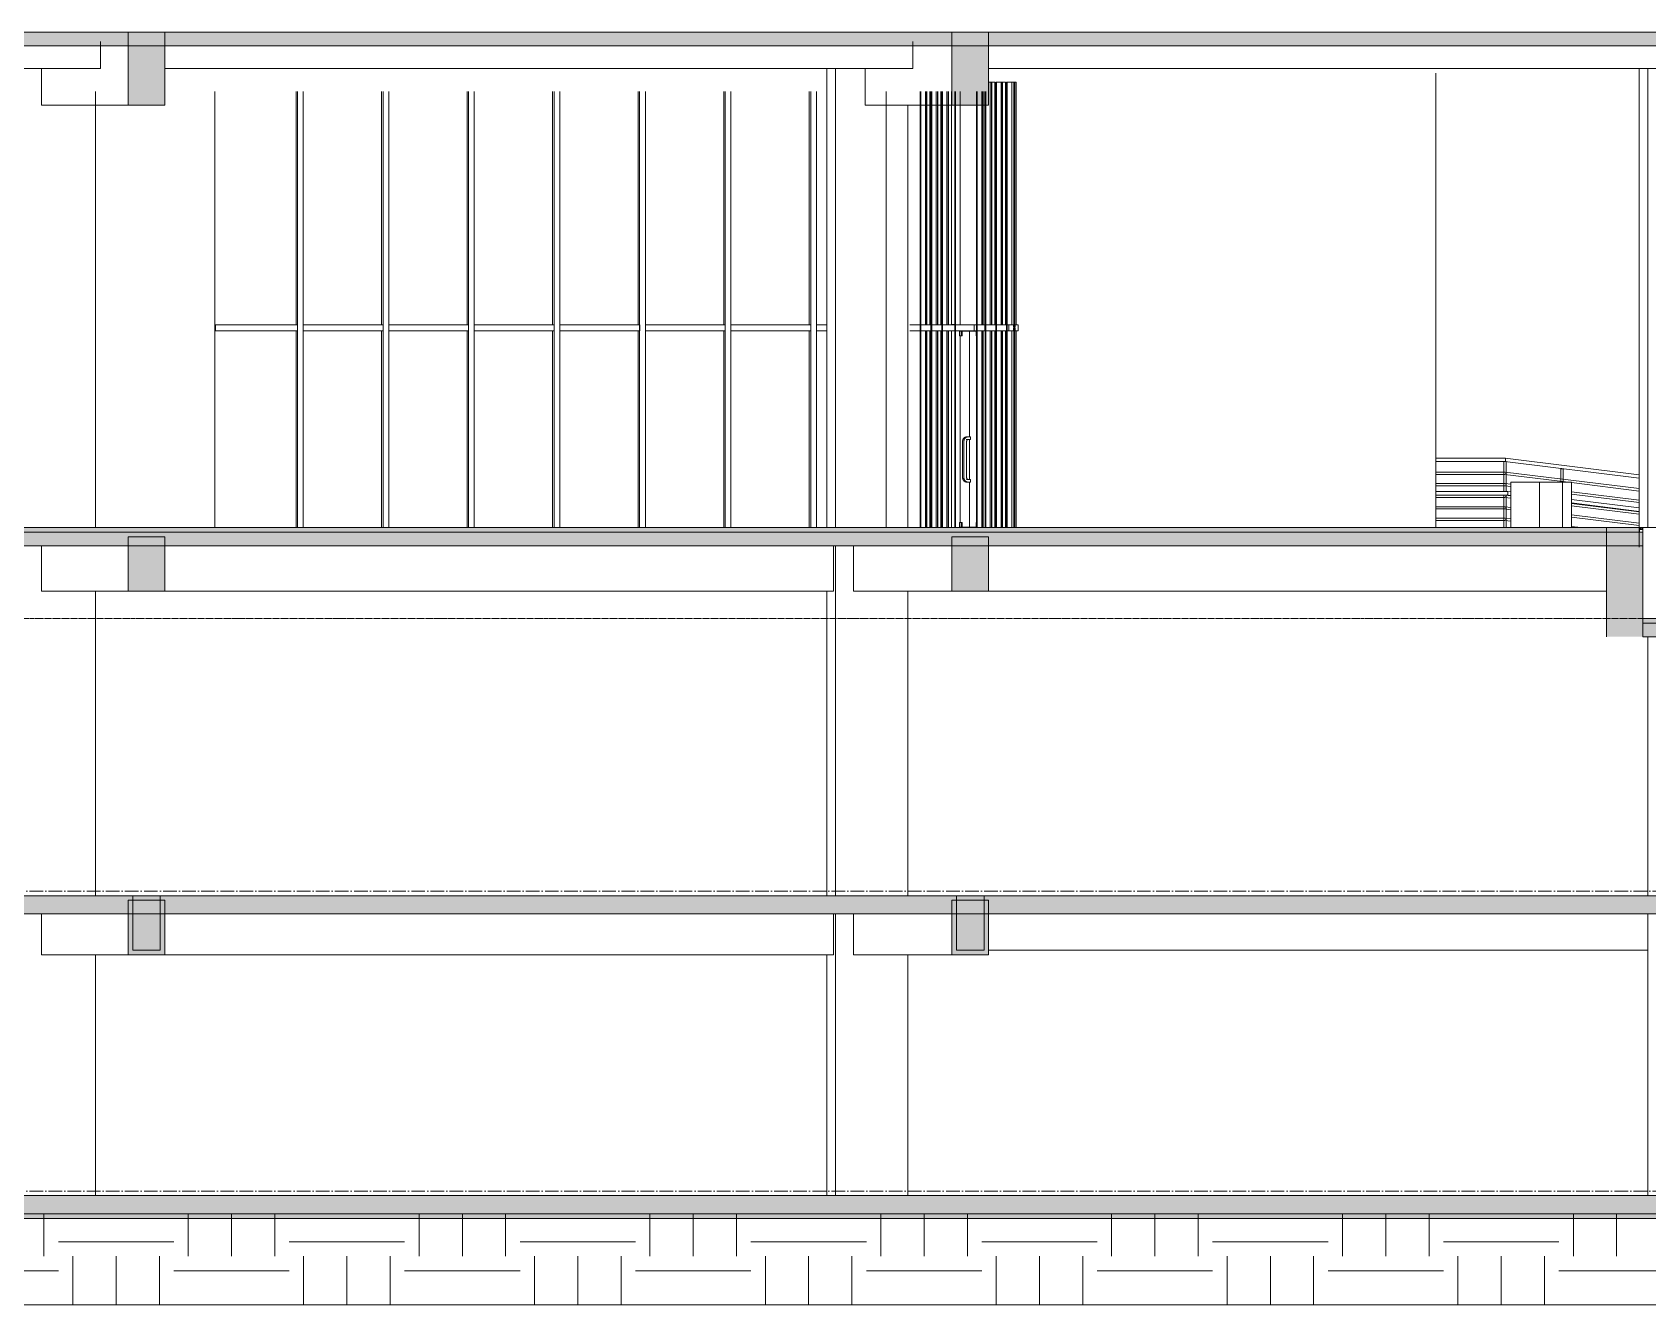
# Model space of a CAD drawing. Header units: millimetres. Extents: x -15601 to 112004, y -15912 to 94410.
# Drawn here: x 76035 to 93808, y -8550 to 5450 of the extents above; entities that cross this region are included whole.
import ezdxf

# ---------------------------------------------------------------- set-up
doc = ezdxf.new("R2010")
doc.units = ezdxf.units.MM
doc.linetypes.add('Centre', pattern=[31.75, 6.35, -4.7625, 15.875, -4.7625])
doc.linetypes.add('Grid Line', pattern=[4.2, 3, -0.6, 0, -0.6])
for name, color, linetype, lineweight in [('A-DOOR-GLAZ', 152, 'Continuous', 5), ('A-GLAZ-CWMG', 55, 'Continuous', 5), ('CUA', 31, 'Continuous', 9), ('KINH', 152, 'Continuous', 5), ('NET CAT', 3, 'Continuous', 5), ('NET CATConcrete', 3, 'Continuous', 5), ('NET THAY 1', 41, 'Continuous', 5), ('NET THAY 2', 55, 'Continuous', 5), ('NET-CAT', 3, 'Continuous', 15), ('NET-THAY', 2, 'Continuous', 9), ('TRUC', 225, 'Continuous', 5)]:
    doc.layers.add(name, color=color, linetype=linetype, lineweight=lineweight)

# ---------------------------------------------------------------- blocks, each defined once
blk = doc.blocks.new('ALC1807-ASCENT PLAZA-KET CAU 2_rvt-1-B-B')
at = {"layer": 'NET CAT'}
for points in [[(77089, 4650), (77492, 4650), (77492, 5450), (77089, 5450)], [(86556, 4650), (86556, 5450), (86153, 5450), (86153, 4650)]]:
    blk.add_hatch(color=7, dxfattribs=at).paths.add_polyline_path(points)
for points in [[(77492, -700), (77492, -100), (77089, -100), (77089, -700)], [(86556, -700), (86556, -100), (86153, -100), (86153, -700)], [(77492, -4700), (77492, -4100), (77089, -4100), (77089, -4700)], [(86556, -4700), (86556, -4100), (86153, -4100), (86153, -4700)]]:
    blk.add_hatch(color=7, dxfattribs=at).paths.add_polyline_path(points, flags=0)
at = {"layer": 'NET CAT', "color": 4}
for p, q in [((76785, 5350), (76785, 5050)), ((85721, 5350), (85721, 5050)), ((68432, 5050), (76785, 5050)), ((76134, 5050), (76134, 4650)), ((77492, 5050), (85721, 5050)), ((84776, 5050), (84776, 0)), ((84871, 5050), (84871, 0)), ((85198, 5050), (85198, 4650)), ((86556, 5050), (94785, 5050)), ((93712, 5050), (93712, 0)), ((93808, 5050), (93808, 0)), ((76134, 4650), (77089, 4650)), ((76730, 4650), (76730, 0)), ((85198, 4650), (86153, 4650)), ((85666, 4650), (85666, 0)), ((76134, -200), (76134, -700)), ((84848, -200), (84848, -700)), ((84871, -200), (84871, -4050)), ((85070, -200), (85070, -700)), ((76134, -700), (77089, -700)), ((76730, -700), (76730, -4050)), ((77492, -700), (84848, -700)), ((84776, -700), (84776, -4050)), ((85070, -700), (86153, -700)), ((85666, -700), (85666, -4050)), ((86556, -700), (93354, -700)), ((93808, -1200), (93808, -4050)), ((76134, -4250), (76134, -4700)), ((84848, -4250), (84848, -4700)), ((84871, -4250), (84871, -7350)), ((85070, -4250), (85070, -4700)), ((93808, -4250), (93808, -7350)), ((76134, -4700), (77089, -4700)), ((76730, -4700), (76730, -7350)), ((77492, -4700), (84848, -4700)), ((84776, -4700), (84776, -7350)), ((85070, -4700), (86153, -4700)), ((85666, -4700), (85666, -7350))]:
    blk.add_line(p, q, dxfattribs=at)
at = {"layer": 'NET CAT', "color": 130, "lineweight": 13}
for p, q in [((77492, 5450), (77089, 5450)), ((77089, 5450), (77089, 4650)), ((77492, 5450), (77492, 4650)), ((86556, 5450), (86153, 5450)), ((86153, 5450), (86153, 4650)), ((86556, 5450), (86556, 4650)), ((77089, 4650), (77492, 4650)), ((86153, 4650), (86556, 4650)), ((77492, -100), (77089, -100)), ((77089, -100), (77089, -700)), ((77492, -100), (77492, -700)), ((86556, -100), (86153, -100)), ((86153, -100), (86153, -700)), ((86556, -100), (86556, -700)), ((77089, -700), (77492, -700)), ((86153, -700), (86556, -700)), ((77492, -4100), (77089, -4100)), ((77089, -4100), (77089, -4700)), ((77492, -4100), (77492, -4700)), ((86556, -4100), (86153, -4100)), ((86153, -4100), (86153, -4700)), ((86556, -4100), (86556, -4700)), ((77089, -4700), (77492, -4700)), ((86153, -4700), (86556, -4700))]:
    blk.add_line(p, q, dxfattribs=at)
blk = doc.blocks.new('CUA KINH BAN LE SAN MO 2 HUONG - Type 1-1982622-B-B')
at = {"layer": 'A-DOOR-GLAZ', "lineweight": 5}
for p, q in [((86347, 2162), (86264, 2162)), ((86347, 2162), (86347, 999)), ((86419, 2162), (86347, 2162)), ((86347, 2162), (86347, 999)), ((86245, 55), (86245, 2112)), ((86347, 971), (86347, 529)), ((86347, 971), (86347, 529)), ((86347, 501), (86347, 5)), ((86347, 501), (86347, 5)), ((86347, 5), (86264, 5)), ((86347, 5), (86419, 5))]:
    blk.add_line(p, q, dxfattribs=at)
at = {"layer": 'CUA', "lineweight": 5}
for p, q in [((86254, 2162), (86235, 2162)), ((86235, 2162), (86235, 2112)), ((86247, 2167), (86247, 2162)), ((86250, 2163), (86420, 2163)), ((86254, 2112), (86254, 2162)), ((86254, 2162), (86264, 2162)), ((86264, 2162), (86264, 2112)), ((86420, 2162), (86419, 2162)), ((86419, 2162), (86419, 2112)), ((86235, 2112), (86254, 2112)), ((86264, 2112), (86254, 2112)), ((86419, 2112), (86420, 2112)), ((86270, 950), (86270, 550)), ((86284, 950), (86284, 550)), ((86314, 550), (86314, 950)), ((86340, 1000), (86320, 1000)), ((86320, 970), (86340, 970)), ((86354, 1000), (86334, 1000)), ((86334, 970), (86354, 970)), ((86320, 500), (86340, 500)), ((86326, 530), (86323, 530)), ((86340, 530), (86328, 530)), ((86354, 530), (86334, 530)), ((86334, 500), (86354, 500)), ((86254, 55), (86235, 55)), ((86235, 55), (86235, 5)), ((86235, 5), (86254, 5)), ((86247, 5), (86247, 0)), ((86250, 0), (86250, 5)), ((86251, 5), (86251, 0)), ((86254, 5), (86254, 55)), ((86254, 55), (86264, 55)), ((86264, 5), (86254, 5)), ((86264, 55), (86264, 5)), ((86419, 55), (86419, 5)), ((86420, 55), (86419, 55)), ((86419, 5), (86420, 5))]:
    blk.add_line(p, q, dxfattribs=at)
at = {"layer": 'CUA', "lineweight": 5, "flags": 128}
for points in [[(86320, 1000), (86318, 1000), (86316, 1000), (86314, 1000), (86312, 999), (86310, 999), (86308, 999), (86306, 998), (86304, 997), (86302, 997), (86300, 996), (86299, 995), (86297, 994), (86295, 993), (86293, 992), (86292, 991), (86290, 990), (86288, 989), (86287, 988), (86285, 986), (86284, 985), (86283, 983), (86281, 982), (86280, 980), (86279, 979), (86278, 977), (86277, 975), (86276, 974), (86275, 972), (86274, 970), (86273, 968), (86273, 966), (86272, 964), (86272, 962), (86271, 960), (86271, 958), (86270, 957), (86270, 955), (86270, 953), (86270, 951), (86270, 950)], [(86334, 1000), (86332, 1000), (86330, 1000), (86328, 1000), (86326, 999), (86324, 999), (86322, 999), (86320, 998), (86318, 997), (86317, 997), (86315, 996), (86313, 995), (86311, 994), (86309, 993), (86308, 992), (86306, 991), (86304, 990), (86303, 989), (86301, 988), (86300, 986), (86298, 985), (86297, 983), (86296, 982), (86295, 980), (86293, 979), (86292, 977), (86291, 975), (86290, 974), (86289, 972), (86289, 970), (86288, 968), (86287, 966), (86287, 964), (86286, 962), (86286, 960), (86285, 958), (86285, 957), (86285, 955), (86284, 953), (86284, 951), (86284, 950)], [(86311, 968), (86312, 968), (86313, 969), (86313, 969)], [(86314, 950), (86314, 951), (86314, 952), (86315, 952), (86315, 953), (86315, 954), (86315, 955), (86315, 956), (86315, 956), (86316, 957), (86316, 958), (86316, 959), (86317, 959), (86317, 960), (86317, 961), (86318, 961), (86318, 962), (86319, 963), (86319, 963), (86320, 964), (86320, 964), (86321, 965), (86322, 965), (86322, 966), (86323, 966), (86324, 967), (86324, 967), (86325, 968), (86326, 968), (86326, 968), (86327, 969), (86328, 969), (86329, 969), (86329, 969), (86330, 970), (86331, 970), (86332, 970), (86332, 970), (86333, 970), (86334, 970), (86334, 970)], [(86316, 970), (86317, 970), (86318, 970), (86319, 970), (86320, 970), (86320, 970)], [(86270, 550), (86270, 548), (86270, 546), (86270, 544), (86271, 542), (86271, 540), (86271, 538), (86272, 536), (86273, 534), (86273, 532), (86274, 531), (86275, 529), (86276, 527), (86277, 525), (86278, 523), (86279, 522), (86280, 520), (86281, 519), (86282, 517), (86284, 516), (86285, 514), (86287, 513), (86288, 511), (86290, 510), (86291, 509), (86293, 508), (86295, 507), (86296, 506), (86298, 505), (86300, 504), (86302, 503), (86304, 503), (86305, 502), (86307, 502), (86309, 501), (86311, 501), (86313, 500), (86315, 500), (86317, 500), (86319, 500), (86320, 500)], [(86284, 550), (86284, 548), (86285, 546), (86285, 544), (86285, 542), (86285, 540), (86286, 538), (86286, 536), (86287, 534), (86288, 532), (86288, 531), (86289, 529), (86290, 527), (86291, 525), (86292, 523), (86293, 522), (86294, 520), (86295, 519), (86297, 517), (86298, 516), (86299, 514), (86301, 513), (86302, 511), (86304, 510), (86306, 509), (86307, 508), (86309, 507), (86311, 506), (86312, 505), (86314, 504), (86316, 503), (86318, 503), (86320, 502), (86322, 502), (86324, 501), (86326, 501), (86328, 500), (86330, 500), (86332, 500), (86334, 500), (86334, 500)], [(86334, 530), (86333, 530), (86333, 530), (86332, 530), (86331, 530), (86330, 530), (86330, 531), (86329, 531), (86328, 531), (86327, 531), (86327, 532), (86326, 532), (86325, 532), (86324, 533), (86324, 533), (86323, 533), (86322, 534), (86322, 534), (86321, 535), (86321, 535), (86320, 536), (86320, 537), (86319, 537), (86318, 538), (86318, 538), (86318, 539), (86317, 540), (86317, 541), (86316, 541), (86316, 542), (86316, 543), (86316, 543), (86315, 544), (86315, 545), (86315, 546), (86315, 547), (86315, 547), (86315, 548), (86314, 549), (86314, 550), (86314, 550)], [(86312, 532), (86311, 532), (86311, 532)], [(86320, 530), (86319, 530), (86318, 530), (86317, 530), (86317, 530)]]:
    blk.add_lwpolyline(points, dxfattribs=at)
at = {"layer": 'CUA', "lineweight": 5}
for centre, start_param, end_param in [((86340, 985), 0, 0.261799), ((86340, 985), 2.879793, 3.141593), ((86340, 985), 6.021386, 6.283185), ((86340, 985), 3.141593, 3.403392), ((86354, 985), 0, 0.261799), ((86354, 985), 3.141593, 6.283185), ((86354, 985), 2.879793, 3.141593), ((86340, 515), 0, 0.261799), ((86340, 515), 2.879793, 3.141593), ((86340, 515), 6.021386, 6.283185), ((86340, 515), 3.141593, 3.403392), ((86354, 515), 3.141593, 6.283185), ((86354, 515), 0, 0.261799), ((86354, 515), 2.879793, 3.141593)]:
    blk.add_ellipse(centre, major_axis=(0, 15), ratio=0.118935, start_param=start_param, end_param=end_param, dxfattribs=at)
blk = doc.blocks.new('System Panel - Glazed-1982532-B-B')
at = {"layer": 'KINH', "lineweight": 9}
for p, q in [((86832, 0), (86832, 2193)), ((86832, 2193), (86844, 2193)), ((86844, 2193), (86844, 0)), ((86832, 0), (86844, 0))]:
    blk.add_line(p, q, dxfattribs=at)
blk = doc.blocks.new('System Panel - Glazed-1982688-B-B')
at = {"layer": 'KINH'}
blk.add_line((86832, 4900), (86814, 4900), dxfattribs=at)
at = {"layer": 'KINH', "lineweight": 9}
for p, q in [((86832, 2207), (86832, 4900)), ((86832, 4900), (86844, 4900)), ((86844, 4900), (86844, 2207)), ((86832, 2207), (86844, 2207))]:
    blk.add_line(p, q, dxfattribs=at)
blk = doc.blocks.new('Railing - 1_-1955384-B-B')
at = {"layer": 'NET THAY 2'}
for p, q in [((92853, 649), (92853, 527)), ((92878, 502), (92878, 646)), ((92853, 526), (92853, 523)), ((92853, 522), (92853, 520)), ((92853, 519), (92853, 500))]:
    blk.add_line(p, q, dxfattribs=at)
at = {"layer": 'NET THAY 2', "flags": 128}
for points in [[(92870, 648), (92864, 648), (92859, 649), (92855, 649), (92853, 649), (92853, 649)], [(92878, 646), (92878, 647), (92875, 647), (92870, 648)]]:
    blk.add_lwpolyline(points, dxfattribs=at)
blk = doc.blocks.new('Railing - 1_-1955388-B-B')
at = {"layer": 'NET THAY 2'}
for p, q in [((95152, 364), (95152, 190)), ((95152, 364), (95152, 364)), ((95177, 364), (95152, 364)), ((95178, 273), (95178, 364)), ((95178, 192), (95178, 248)), ((95152, 153), (95152, 0)), ((95178, 146), (95178, 154)), ((95178, 19), (95178, 121))]:
    blk.add_line(p, q, dxfattribs=at)
blk = doc.blocks.new('Railing - 1_-V11-B-B')
at = {"layer": 'NET THAY 2'}
for p, q in [((95376, 450), (95376, 70)), ((95401, 329), (95401, 430)), ((95401, 202), (95401, 293)), ((95376, 15), (95376, 0)), ((95401, 75), (95401, 166))]:
    blk.add_line(p, q, dxfattribs=at)
at = {"layer": 'NET THAY 2', "flags": 128}
for points in [[(95376, 450), (95376, 451), (95379, 451)], [(95382, 449), (95378, 449), (95376, 450)]]:
    blk.add_lwpolyline(points, dxfattribs=at)
blk = doc.blocks.new('Railing - 1_-V12-B-B')
at = {"layer": 'NET THAY 2'}
for p, q in [((95521, 310), (95521, 0)), ((95546, 188), (95546, 290)), ((95546, 61), (95546, 153)), ((95546, 0), (95546, 26))]:
    blk.add_line(p, q, dxfattribs=at)
at = {"layer": 'NET THAY 2', "flags": 128}
for points in [[(95521, 309), (95521, 310), (95524, 310)], [(95527, 308), (95523, 309), (95521, 309)]]:
    blk.add_lwpolyline(points, dxfattribs=at)
blk = doc.blocks.new('Railing - 1_-V13-B-B')
at = {"layer": 'NET THAY 2'}
for p, q in [((95665, 169), (95665, 0)), ((95691, 48), (95691, 149)), ((95691, 0), (95691, 12))]:
    blk.add_line(p, q, dxfattribs=at)
at = {"layer": 'NET THAY 2', "flags": 128}
for points in [[(95666, 169), (95666, 169), (95669, 170)], [(95672, 168), (95667, 168), (95666, 169)]]:
    blk.add_lwpolyline(points, dxfattribs=at)
blk = doc.blocks.new('Railing - 1_-1273031-B-B')
at = {"layer": 'NET THAY 2'}
for p, q in [((92226, 726), (92226, 599)), ((92243, 726), (92227, 726)), ((92251, 726), (92243, 726)), ((92251, 397), (92251, 726)), ((92226, 599), (92226, 472)), ((92226, 469), (92226, 397)), ((92226, 359), (92226, 345)), ((92251, 0), (92251, 359)), ((92226, 345), (92226, 218)), ((92226, 218), (92226, 91)), ((92226, 91), (92226, 0))]:
    blk.add_line(p, q, dxfattribs=at)
blk = doc.blocks.new('Railing - 1_-1955386-B-B')
at = {"layer": 'NET THAY 2'}
for p, q in [((95148, 364), (95148, 248)), ((95148, 364), (95148, 364)), ((95150, 364), (95148, 364)), ((95148, 227), (95148, 190)), ((95148, 152), (95148, 121)), ((95148, 100), (95148, 0))]:
    blk.add_line(p, q, dxfattribs=at)
blk = doc.blocks.new('Railing - 1_-V14-B-B')
at = {"layer": 'NET THAY 2'}
for p, q in [((95297, 526), (95297, 144)), ((95323, 405), (95323, 506)), ((95323, 278), (95323, 369)), ((95323, 151), (95323, 242)), ((95297, 91), (95297, 0)), ((95323, 24), (95323, 66))]:
    blk.add_line(p, q, dxfattribs=at)
at = {"layer": 'NET THAY 2', "flags": 128}
for points in [[(95297, 526), (95298, 527), (95301, 527)], [(95303, 525), (95299, 525), (95297, 526)]]:
    blk.add_lwpolyline(points, dxfattribs=at)
blk = doc.blocks.new('Railing - 1_-V15-B-B')
at = {"layer": 'NET THAY 2'}
for p, q in [((95809, 30), (95809, 0)), ((95832, 30), (95834, 30)), ((95834, -999), (95834, 29)), ((95818, -999), (95834, -999))]:
    blk.add_line(p, q, dxfattribs=at)
at = {"layer": 'NET THAY 2', "flags": 128}
for points in [[(95809, 30), (95810, 30), (95813, 31)], [(95834, 30), (95834, 29), (95831, 29), (95826, 28), (95820, 28), (95815, 29), (95811, 29), (95809, 30)]]:
    blk.add_lwpolyline(points, dxfattribs=at)
blk = doc.blocks.new('Railing - Railing-1287729-B-B')
at = {"layer": 'NET THAY 1'}
for p, q in [((92239, 611), (91475, 611)), ((91475, 586), (92237, 586)), ((92237, 586), (92931, 500)), ((93712, 429), (92239, 611)), ((92239, 484), (91475, 484)), ((91475, 459), (92237, 459)), ((92239, 357), (91475, 357)), ((92237, 459), (92300, 451)), ((92300, 477), (92239, 484)), ((92300, 350), (92239, 357)), ((92969, 495), (93712, 403)), ((93712, 302), (92969, 394)), ((92969, 368), (93712, 276)), ((95309, 412), (95158, 398)), ((95160, 373), (95305, 386)), ((95301, 390), (95703, 0)), ((95306, 386), (95311, 387)), ((95376, 353), (95319, 408)), ((91475, 332), (92237, 332)), ((92239, 230), (91475, 230)), ((91475, 205), (92237, 205)), ((92237, 332), (92300, 324)), ((92237, 205), (92300, 197)), ((92300, 223), (92239, 230)), ((93712, 175), (92969, 267)), ((92969, 241), (93712, 149)), ((95148, 251), (94602, 319)), ((94602, 293), (95148, 225)), ((95077, 133), (94602, 192)), ((95146, 259), (95147, 262)), ((95147, 256), (95146, 259)), ((95309, 285), (95158, 271)), ((95160, 246), (95305, 259)), ((95301, 263), (95572, 0)), ((95306, 259), (95311, 260)), ((95376, 226), (95319, 281)), ((95521, 212), (95385, 343)), ((95521, 85), (95385, 216)), ((95666, 72), (95530, 203)), ((92239, 103), (91475, 103)), ((91475, 78), (92237, 78)), ((92237, 78), (92300, 70)), ((92300, 96), (92239, 103)), ((93712, 48), (92969, 140)), ((92969, 114), (93712, 22)), ((93073, 0), (92969, 13)), ((94602, 166), (95077, 107)), ((95123, 0), (94602, 65)), ((94602, 39), (94917, 0)), ((95148, 124), (95115, 128)), ((95115, 102), (95148, 98)), ((95146, 132), (95147, 135)), ((95147, 129), (95146, 132)), ((95146, 5), (95147, 8)), ((95147, 2), (95146, 5)), ((95235, 151), (95158, 144)), ((95309, 31), (95158, 17)), ((95160, 119), (95259, 128)), ((95248, 0), (95305, 5)), ((95309, 158), (95285, 156)), ((95301, 9), (95310, 0)), ((95306, 5), (95311, 6)), ((95376, 99), (95319, 154)), ((95347, 0), (95319, 27)), ((95478, 0), (95385, 89)), ((95609, 0), (95530, 76)), ((95740, 0), (95675, 62)), ((95832, -89), (95818, -76)), ((95832, -216), (95818, -203)), ((95832, -343), (95818, -330)), ((95832, -470), (95818, -457)), ((95832, -597), (95818, -584)), ((95832, -724), (95818, -711)), ((95832, -851), (95818, -838))]:
    blk.add_line(p, q, dxfattribs=at)
at = {"layer": 'NET THAY 1', "flags": 128}
for points in [[(95148, 251), (95148, 251), (95149, 249), (95149, 247), (95149, 245), (95150, 242), (95150, 238)], [(95150, 238), (95150, 235), (95149, 232), (95149, 229), (95149, 227), (95148, 226), (95148, 225), (95148, 225)], [(95148, 124), (95148, 124), (95149, 122), (95149, 120), (95149, 118), (95150, 115), (95150, 111)], [(95150, 111), (95150, 108), (95149, 105), (95149, 102), (95149, 100), (95148, 99), (95148, 98), (95148, 98)], [(95836, -99), (95835, -95), (95834, -92), (95832, -90), (95829, -88), (95826, -86), (95823, -86), (95821, -86)], [(95821, -111), (95823, -111), (95826, -111), (95829, -110), (95832, -108), (95834, -105), (95835, -102), (95836, -99)], [(95836, -226), (95835, -222), (95834, -219), (95832, -217), (95829, -215), (95826, -213), (95823, -213)], [(95823, -238), (95826, -238), (95829, -237), (95832, -235), (95834, -232), (95835, -229), (95836, -226)], [(95836, -353), (95835, -349), (95834, -346), (95832, -344), (95829, -342), (95826, -340), (95823, -340)], [(95823, -365), (95826, -365), (95829, -364), (95832, -362), (95834, -359), (95835, -356), (95836, -353)], [(95836, -480), (95835, -476), (95834, -473), (95832, -471), (95829, -469), (95826, -467), (95823, -467), (95820, -467)], [(95820, -492), (95823, -492), (95826, -492), (95829, -491), (95832, -489), (95834, -486), (95835, -483), (95836, -480)], [(95836, -607), (95835, -603), (95834, -600), (95832, -598), (95829, -596), (95826, -594), (95823, -594), (95820, -594)], [(95820, -619), (95823, -619), (95826, -619), (95829, -618), (95832, -616), (95834, -613), (95835, -610), (95836, -607)], [(95836, -734), (95835, -730), (95834, -727), (95832, -725), (95829, -723), (95826, -721), (95823, -721), (95820, -721)], [(95820, -746), (95823, -746), (95826, -746), (95829, -745), (95832, -743), (95834, -740), (95835, -737), (95836, -734)], [(95836, -861), (95835, -857), (95834, -854), (95832, -852), (95829, -850), (95826, -848), (95823, -848), (95820, -848)], [(95820, -873), (95823, -873), (95826, -873), (95829, -872), (95832, -870), (95834, -867), (95835, -864), (95836, -861)]]:
    blk.add_lwpolyline(points, dxfattribs=at)
at = {"layer": 'NET THAY 1'}
for points in [[(92242, 599), (92242, 598), (92242, 596), (92242, 595)], [(92242, 472), (92242, 471), (92242, 470), (92242, 469)], [(92242, 345), (92242, 344), (92242, 342), (92242, 341)], [(92242, 218), (92242, 217), (92242, 215), (92242, 214)], [(92242, 91), (92242, 90), (92242, 88), (92242, 87)]]:
    blk.add_open_spline(points, degree=3, dxfattribs=at)
for name in ['Railing - 1_-1273031-B-B', 'Railing - 1_-1955384-B-B', 'Railing - 1_-1955386-B-B', 'Railing - 1_-1955388-B-B', 'Railing - 1_-V14-B-B', 'Railing - 1_-V11-B-B', 'Railing - 1_-V12-B-B', 'Railing - 1_-V13-B-B', 'Railing - 1_-V15-B-B']:
    blk.add_blockref(name, (0, 0))
blk = doc.blocks.new('Top Rail Type - Top Rail_Internal_-1287732-B-B')
at = {"layer": 'NET THAY 1'}
for p, q in [((92239, 764), (91475, 764)), ((91475, 726), (92237, 726)), ((92236, 726), (93712, 543)), ((93712, 581), (92239, 764)), ((95141, 534), (95141, 403)), ((95308, 564), (95156, 551)), ((95836, 61), (95323, 559)), ((95143, 404), (94602, 471)), ((94602, 433), (95158, 364)), ((95143, 527), (95141, 532)), ((95142, 404), (95145, 403)), ((95145, 523), (95143, 527)), ((95149, 519), (95145, 523)), ((95145, 403), (95148, 401)), ((95153, 516), (95149, 519)), ((95158, 514), (95153, 516)), ((95163, 513), (95158, 514)), ((95164, 513), (95311, 526)), ((95173, 374), (95175, 372)), ((95179, 400), (95179, 515)), ((95179, 362), (95179, 375)), ((95297, 531), (95810, 34))]:
    blk.add_line(p, q, dxfattribs=at)
at = {"layer": 'NET THAY 1', "flags": 128}
for points in [[(95141, 532), (95141, 537), (95143, 541), (95145, 545), (95149, 548), (95153, 550), (95158, 551)], [(95158, 551), (95153, 550), (95149, 548), (95145, 545), (95143, 541), (95141, 537), (95141, 532)], [(95141, 532), (95143, 527), (95145, 523), (95149, 519), (95153, 516), (95158, 514), (95163, 513)], [(95179, 362), (95179, 364), (95178, 367)], [(95179, 364), (95179, 362), (95178, 361), (95178, 361)], [(95842, 47), (95841, 52), (95840, 57), (95837, 61), (95833, 64), (95828, 66), (95823, 67), (95818, 66), (95814, 64), (95810, 61), (95807, 57), (95805, 52), (95804, 47)], [(95804, 47), (95805, 42), (95807, 38), (95810, 34), (95814, 31), (95818, 29), (95823, 28), (95828, 29), (95833, 31), (95837, 34), (95840, 38), (95841, 42), (95842, 47)]]:
    blk.add_lwpolyline(points, dxfattribs=at)
at = {"layer": 'NET THAY 1'}
for points, knots in [([(92244, 745), (92244, 743), (92244, 740), (92243, 735), (92241, 731), (92239, 727), (92238, 726), (92237, 726)], [0, 0, 0, 0, 0.0833333, 0.1666667, 0.25, 0.3333333, 0.5, 0.5, 0.5, 0.5]), ([(95291, 545), (95291, 549), (95293, 555), (95300, 563), (95310, 565), (95318, 563), (95322, 560), (95323, 559)], [-1, -1, -1, -1, -0.8333333, -0.6666667, -0.5, -0.3333333, -0.25, -0.25, -0.25, -0.25])]:
    blk.add_open_spline(points, degree=3, knots=knots, dxfattribs=at)
for points in [[(92239, 764), (92240, 764), (92242, 762), (92244, 755), (92244, 748), (92244, 745)], [(95296, 532), (95295, 533), (95293, 536), (95291, 540), (95291, 544), (95291, 545)]]:
    blk.add_open_spline(points, degree=3, dxfattribs=at)
blk = doc.blocks.new('Handrail Type - Handrail_Internal_-1287743-B-B')
at = {"layer": 'NET THAY 1'}
for p, q in [((92264, 397), (91475, 397)), ((91475, 359), (92262, 359)), ((92262, 359), (92300, 354)), ((92300, 393), (92265, 397)), ((93712, 218), (92969, 310)), ((92969, 271), (93712, 179)), ((95233, 197), (95092, 185)), ((95445, 0), (95247, 192)), ((95078, 48), (94602, 107)), ((94602, 69), (95114, 6)), ((95077, 168), (95077, 47)), ((95078, 161), (95077, 166)), ((95081, 157), (95078, 161)), ((95078, 48), (95080, 48)), ((95084, 153), (95081, 157)), ((95081, 47), (95084, 45)), ((95089, 150), (95084, 153)), ((95093, 148), (95089, 150)), ((95098, 147), (95093, 148)), ((95100, 29), (95098, 32)), ((95100, 147), (95236, 159)), ((95100, 29), (95102, 27)), ((95105, 24), (95103, 26)), ((95105, 24), (95107, 21)), ((95109, 18), (95107, 21)), ((95115, 7), (95115, 149)), ((95221, 165), (95391, 0))]:
    blk.add_line(p, q, dxfattribs=at)
at = {"layer": 'NET THAY 1', "flags": 128}
for points in [[(95077, 166), (95077, 171), (95078, 176), (95081, 180), (95085, 183), (95089, 184), (95094, 185)], [(95094, 185), (95089, 184), (95085, 183), (95081, 180), (95078, 176), (95077, 171), (95077, 166)], [(95077, 166), (95078, 161), (95081, 157), (95084, 153), (95089, 150), (95093, 148), (95098, 147)], [(95115, 6), (95115, 8), (95114, 11)], [(95115, 8), (95115, 6), (95114, 6), (95114, 6)]]:
    blk.add_lwpolyline(points, dxfattribs=at)
at = {"layer": 'NET THAY 1'}
for points, knots in [([(92270, 378), (92270, 376), (92269, 373), (92269, 368), (92267, 364), (92265, 360), (92263, 359), (92262, 359)], [0, 0, 0, 0, 0.0833333, 0.1666667, 0.25, 0.3333333, 0.5, 0.5, 0.5, 0.5]), ([(95215, 178), (95215, 182), (95217, 188), (95224, 196), (95234, 198), (95242, 196), (95246, 193), (95247, 192)], [-1, -1, -1, -1, -0.8333333, -0.6666667, -0.5, -0.3333333, -0.25, -0.25, -0.25, -0.25])]:
    blk.add_open_spline(points, degree=3, knots=knots, dxfattribs=at)
for points in [[(92264, 397), (92266, 397), (92268, 395), (92270, 388), (92270, 381), (92270, 378)], [(95221, 165), (95219, 166), (95217, 169), (95216, 173), (95215, 177), (95215, 178)]]:
    blk.add_open_spline(points, degree=3, dxfattribs=at)
blk = doc.blocks.new('Rectangular Mullion - Rectangular Mullion-V36-B-B')
at = {"layer": 'A-GLAZ-CWMG'}
for p, q in [((78051, 2233), (78043, 2233)), ((78043, 2167), (78051, 2167)), ((78051, 2167), (78051, 2233)), ((78952, 2233), (78051, 2233)), ((78051, 2167), (78952, 2167)), ((78952, 2233), (78952, 2167))]:
    blk.add_line(p, q, dxfattribs=at)
blk = doc.blocks.new('Rectangular Mullion - Rectangular Mullion-V37-B-B')
at = {"layer": 'A-GLAZ-CWMG'}
for p, q in [((79015, 2167), (79015, 2233)), ((79894, 2233), (79015, 2233)), ((79015, 2167), (79894, 2167)), ((79894, 2233), (79894, 2167))]:
    blk.add_line(p, q, dxfattribs=at)
blk = doc.blocks.new('Rectangular Mullion - Rectangular Mullion-1982615-B-B')
at = {"layer": 'A-GLAZ-CWMG'}
for p, q in [((84662, 2167), (84662, 2233)), ((84776, 2233), (84662, 2233)), ((84662, 2167), (84776, 2167))]:
    blk.add_line(p, q, dxfattribs=at)
blk = doc.blocks.new('Rectangular Mullion - Rectangular Mullion-V38-B-B')
at = {"layer": 'A-GLAZ-CWMG'}
for p, q in [((78936, 2167), (78936, 0)), ((78952, 2200), (78952, 0)), ((79015, 2200), (79015, 0))]:
    blk.add_line(p, q, dxfattribs=at)
blk = doc.blocks.new('Rectangular Mullion - Rectangular Mullion-V39-B-B')
at = {"layer": 'A-GLAZ-CWMG'}
for p, q in [((78936, 4800), (78936, 2233)), ((78952, 4800), (78952, 2200)), ((79015, 4800), (79015, 2200))]:
    blk.add_line(p, q, dxfattribs=at)
blk = doc.blocks.new('Rectangular Mullion - Rectangular Mullion-V40-B-B')
at = {"layer": 'A-GLAZ-CWMG'}
for p, q in [((85803, 2233), (85689, 2233)), ((85689, 2167), (85803, 2167)), ((85803, 2233), (85803, 2167))]:
    blk.add_line(p, q, dxfattribs=at)
blk = doc.blocks.new('Rectangular Mullion - Rectangular Mullion-V41-B-B')
at = {"layer": 'A-GLAZ-CWMG'}
for p, q in [((85811, 2167), (85811, 2233)), ((85922, 2233), (85811, 2233)), ((85811, 2167), (85922, 2167)), ((85922, 2233), (85922, 2167))]:
    blk.add_line(p, q, dxfattribs=at)
blk = doc.blocks.new('Rectangular Mullion - Rectangular Mullion-1982617-B-B')
at = {"layer": 'A-GLAZ-CWMG'}
for p, q in [((86049, 2167), (86049, 2233)), ((86184, 2233), (86049, 2233)), ((86049, 2167), (86184, 2167)), ((86184, 2233), (86184, 2167))]:
    blk.add_line(p, q, dxfattribs=at)
blk = doc.blocks.new('Rectangular Mullion - Rectangular Mullion-1982618-B-B')
at = {"layer": 'A-GLAZ-CWMG'}
for p, q in [((86192, 2167), (86192, 2233)), ((86397, 2233), (86192, 2233)), ((86192, 2167), (86397, 2167)), ((86397, 2233), (86397, 2167)), ((86420, 2233), (86397, 2233)), ((86397, 2167), (86420, 2167))]:
    blk.add_line(p, q, dxfattribs=at)
blk = doc.blocks.new('Rectangular Mullion - Rectangular Mullion-1982619-B-B')
at = {"layer": 'A-GLAZ-CWMG'}
for p, q in [((86430, 2167), (86430, 2233)), ((86516, 2233), (86430, 2233)), ((86430, 2167), (86516, 2167)), ((86516, 2233), (86516, 2167))]:
    blk.add_line(p, q, dxfattribs=at)
blk = doc.blocks.new('Rectangular Mullion - Rectangular Mullion-V42-B-B')
at = {"layer": 'A-GLAZ-CWMG'}
for p, q in [((86762, 2167), (86762, 2233)), ((86780, 2233), (86762, 2233)), ((86762, 2167), (86780, 2167)), ((86844, 2233), (86847, 2233)), ((86844, 2167), (86847, 2167))]:
    blk.add_line(p, q, dxfattribs=at)
at = {"layer": 'A-GLAZ-CWMG', "lineweight": 9}
for p, q in [((86780, 2233), (86780, 2167)), ((86780, 2233), (86830, 2233)), ((86780, 2167), (86830, 2167)), ((86830, 2207), (86830, 2233)), ((86847, 2207), (86830, 2207)), ((86830, 2167), (86830, 2193)), ((86830, 2193), (86847, 2193)), ((86880, 2233), (86847, 2233)), ((86847, 2233), (86847, 2207)), ((86847, 2193), (86847, 2167)), ((86847, 2167), (86880, 2167)), ((86880, 2167), (86880, 2233))]:
    blk.add_line(p, q, dxfattribs=at)
blk = doc.blocks.new('Rectangular Mullion - Rectangular Mullion-V43-B-B')
at = {"layer": 'A-GLAZ-CWMG'}
for p, q in [((85803, 2200), (85803, 0)), ((85811, 2200), (85811, 0)), ((85860, 2167), (85860, 0)), ((85874, 2167), (85874, 0)), ((85877, 2167), (85877, 0)), ((85910, 2167), (85910, 0))]:
    blk.add_line(p, q, dxfattribs=at)
blk = doc.blocks.new('Rectangular Mullion - Rectangular Mullion-V44-B-B')
at = {"layer": 'A-GLAZ-CWMG'}
for p, q in [((86184, 2200), (86184, 0)), ((86192, 2200), (86192, 0)), ((86242, 2167), (86242, 2162)), ((86242, 2112), (86242, 55)), ((86242, 5), (86242, 0)), ((86255, 5), (86255, 0)), ((86259, 5), (86259, 0)), ((86292, 5), (86292, 0))]:
    blk.add_line(p, q, dxfattribs=at)
blk = doc.blocks.new('Rectangular Mullion - Rectangular Mullion-V45-B-B')
at = {"layer": 'A-GLAZ-CWMG'}
for p, q in [((86422, 2200), (86422, 0)), ((86430, 2200), (86430, 0)), ((86480, 2167), (86480, 0)), ((86493, 2167), (86493, 0)), ((86496, 2167), (86496, 0))]:
    blk.add_line(p, q, dxfattribs=at)
blk = doc.blocks.new('Rectangular Mullion - Rectangular Mullion-V46-B-B')
at = {"layer": 'A-GLAZ-CWMG'}
for p, q in [((86754, 2200), (86754, 0)), ((86762, 2200), (86762, 0)), ((86812, 2167), (86812, 0)), ((86861, 2167), (86861, 0))]:
    blk.add_line(p, q, dxfattribs=at)
blk = doc.blocks.new('Rectangular Mullion - Rectangular Mullion-V47-B-B')
at = {"layer": 'A-GLAZ-CWMG'}
for p, q in [((85803, 4800), (85803, 2200)), ((85811, 4800), (85811, 2200)), ((85860, 4800), (85860, 2233)), ((85874, 4800), (85874, 2233)), ((85877, 4800), (85877, 2233)), ((85910, 4800), (85910, 2233))]:
    blk.add_line(p, q, dxfattribs=at)
blk = doc.blocks.new('Rectangular Mullion - Rectangular Mullion-V48-B-B')
at = {"layer": 'A-GLAZ-CWMG'}
for p, q in [((86184, 4800), (86184, 2200)), ((86192, 4800), (86192, 2200)), ((86242, 4800), (86242, 2233))]:
    blk.add_line(p, q, dxfattribs=at)
blk = doc.blocks.new('Rectangular Mullion - Rectangular Mullion-V49-B-B')
at = {"layer": 'A-GLAZ-CWMG'}
for p, q in [((86422, 4800), (86422, 2200)), ((86430, 4800), (86430, 2200)), ((86480, 4800), (86480, 2233)), ((86493, 4800), (86493, 2233)), ((86496, 4800), (86496, 2233))]:
    blk.add_line(p, q, dxfattribs=at)
blk = doc.blocks.new('Rectangular Mullion - Rectangular Mullion-V50-B-B')
at = {"layer": 'A-GLAZ-CWMG'}
for p, q in [((86516, 4800), (86516, 2200)), ((86524, 4800), (86524, 2200)), ((86556, 4900), (86574, 4900)), ((86574, 4900), (86587, 4900)), ((86574, 4900), (86574, 2233)), ((86587, 4900), (86591, 4900)), ((86587, 4900), (86587, 2233)), ((86591, 4900), (86624, 4900)), ((86591, 4900), (86591, 2233)), ((86624, 4900), (86624, 2233))]:
    blk.add_line(p, q, dxfattribs=at)
blk = doc.blocks.new('Rectangular Mullion - Rectangular Mullion-V51-B-B')
at = {"layer": 'A-GLAZ-CWMG'}
for p, q in [((86635, 4900), (86643, 4900)), ((86635, 4900), (86635, 2200)), ((86643, 4900), (86693, 4900)), ((86643, 4900), (86643, 2200)), ((86693, 4900), (86706, 4900)), ((86693, 4900), (86693, 2233)), ((86706, 4900), (86709, 4900)), ((86706, 4900), (86706, 2233)), ((86709, 4900), (86743, 4900)), ((86709, 4900), (86709, 2233)), ((86743, 4900), (86743, 2233))]:
    blk.add_line(p, q, dxfattribs=at)
blk = doc.blocks.new('Rectangular Mullion - Rectangular Mullion-V52-B-B')
at = {"layer": 'A-GLAZ-CWMG'}
for p, q in [((86754, 4900), (86762, 4900)), ((86754, 4900), (86754, 2200)), ((86762, 4900), (86812, 4900)), ((86762, 4900), (86762, 2200)), ((86812, 4900), (86812, 2233)), ((86844, 4900), (86861, 4900)), ((86861, 4900), (86861, 2233))]:
    blk.add_line(p, q, dxfattribs=at)

msp = doc.modelspace()

# ---------------------------------------------------------------- hatches: boundary and pattern name
at = {"layer": 'NET CAT'}
for points in [[(60325.5, 5300), (95821.7, 5300), (95821.7, 5450), (32934.3, 5450), (32934.3, 5300), (60096.6, 5300)], [(70854.9, -200), (93753.6, -200), (93753.6, -50), (32934.3, -50), (32934.3, -200), (69023.7, -200)], [(96491.6, -1200), (102713, -1200), (102713, -1050), (93753.6, -1050), (93753.6, -1200), (94660.4, -1200)], [(103025.5, -4250), (103025.5, -4050), (32934.3, -4050), (32934.3, -4250), (96491.6, -4250)], [(69023.7, -7600), (103025.5, -7600), (103025.5, -7350), (102400.4, -7350), (102400.4, -7450), (102296.2, -7450), (102296.2, -7350), (32934.3, -7350), (32934.3, -7600), (68108.1, -7600)]]:
    msp.add_hatch(color=7, dxfattribs=at).paths.add_polyline_path(points, flags=0)
h = msp.add_hatch(dxfattribs=at)
h.set_pattern_fill('FP_6', color=134, style=0, pattern_type=2)
h.set_pattern_definition([(0, (40760, 40400), (1270, 1270), [1270, -1270]), (0, (40760, 40876.2), (1270, 1270), [1270, -1270]), (0, (40760, 41352.5), (1270, 1270), [1270, -1270]), (90, (40918.8, 41511.2), (-1270, 1270), [1270, -1270]), (90, (41395, 41511.2), (-1270, 1270), [1270, -1270]), (90, (41871.3, 41511.2), (-1270, 1270), [1270, -1270])])
h.paths.add_polyline_path([(32934.3, -8550), (103815.5, -8550), (103815.5, -1000), (103027.2, -1000), (103025.5, -7550), (32934.3, -7550), (32934.3, -7600)])
msp.add_hatch(color=7, dxfattribs=at).paths.add_polyline_path([(96491.6, -1050), (103027.2, -1050), (103027.2, -1000), (93753.6, -1000), (93753.6, -1050)])
at = {"layer": 'NET CATConcrete'}
msp.add_hatch(color=256, dxfattribs=at).paths.add_polyline_path([(93753.6, -1200), (93753.6, -200), (93353.6, -200), (93353.6, -1200)])
for points in [[(77441.2, -4650), (77441.2, -4050), (77139.1, -4050), (77139.1, -4650)], [(86203.4, -4650), (86505.6, -4650), (86505.6, -4050), (86203.4, -4050)]]:
    msp.add_hatch(color=7, dxfattribs=at).paths.add_polyline_path(points, flags=0)
at = {"layer": 'NET THAY 1'}
h = msp.add_hatch(dxfattribs=at)
h.set_pattern_fill('FP_3', color=256, style=0, pattern_type=2)
h.set_pattern_definition([(45, (40760.02, 40400), (-28.284271, 28.284271), []), (135, (40760.02, 40400), (-28.284271, -28.284271), [])])
h.paths.add_polyline_path([(93753.6, -20), (93753.6, 0), (93715.3, 0), (93715.3, -20), (93744.8, -20)], flags=0)
at = {"layer": 'NET-THAY', "lineweight": 5}
msp.add_hatch(color=7, dxfattribs=at).paths.add_polyline_path([(67192.5, -50), (93716.5, -50), (93716.5, 0), (32934.3, 0), (32934.3, -50), (65361.3, -50)], flags=0)

# ---------------------------------------------------------------- linework, layer by layer
at = {"layer": 'NET CAT'}
for p, q in [((84871.5, 0), (84871.5, 5000)), ((93807.6, 0), (93807.6, 5000)), ((76729.7, 4800), (76729.7, 0)), ((84776.3, 0), (84776.3, 4800)), ((93712.4, 0), (93712.4, 4800)), ((84871.5, -4050), (84871.5, -200)), ((76729.7, -4050), (76729.7, -700)), ((84776.3, -4050), (84776.3, -700)), ((85665.8, -700), (85665.8, -4050)), ((93807.6, -4050), (93807.6, -1200)), ((84871.5, -7350), (84871.5, -4250)), ((93807.6, -4650), (93807.6, -4250)), ((76729.7, -7350), (76729.7, -4700)), ((84776.3, -7350), (84776.3, -4700)), ((85665.8, -4700), (85665.8, -7350)), ((93807.6, -7350), (93807.6, -4650))]:
    msp.add_line(p, q, dxfattribs=at)
at = {"layer": 'NET CAT', "lineweight": 9}
for p, q in [((93753.6, 0), (93715.3, 0)), ((93715.3, 0), (93715.3, -20)), ((93753.6, -20), (93715.3, -20)), ((93715.3, -20), (93715.3, -215.6)), ((93753.6, -20), (93715.3, -20)), ((93753.6, 0), (93753.6, -20)), ((93753.6, -20), (93753.6, -237.4))]:
    msp.add_line(p, q, dxfattribs=at)
at = {"layer": 'NET CAT', "lineweight": 13}
for p, q in [((77441.2, -4050), (77139.1, -4050)), ((77139.1, -4050), (77139.1, -4650)), ((77441.2, -4050), (77441.2, -4650)), ((86505.6, -4050), (86203.4, -4050)), ((86203.4, -4050), (86203.4, -4650)), ((86505.6, -4050), (86505.6, -4650)), ((77139.1, -4650), (77441.2, -4650)), ((86203.4, -4650), (86505.6, -4650))]:
    msp.add_line(p, q, dxfattribs=at)
at = {"layer": 'NET CATConcrete'}
msp.add_line((86555.9, -4650), (93807.6, -4650), dxfattribs=at)
at = {"layer": 'NET-CAT'}
for p, q in [((95821.7, 5450), (26050.5, 5450)), ((95519.5, 5300), (26050.5, 5300)), ((93716.5, 0), (26050.5, 0)), ((93753.6, -50), (26050.5, -50)), ((93353.6, 0), (93353.6, -1200)), ((93716.5, -50), (93716.5, 0)), ((93753.6, 0), (93753.6, -1000)), ((94594.4, 0), (93753.6, 0)), ((93753.6, -200), (93753.6, -50)), ((93753.6, -200), (26050.5, -200)), ((94594.4, -1000), (93753.6, -1000)), ((93753.6, -1050), (93753.6, -1000)), ((102713, -1050), (93753.6, -1050)), ((93753.6, -1200), (93753.6, -1050)), ((102713, -1200), (93753.6, -1200)), ((103025.5, -4050), (26050.5, -4050)), ((103025.5, -4250), (26050.5, -4250)), ((102296.2, -7350), (26050.5, -7350)), ((26050.5, -7550), (103025.5, -7550)), ((103025.5, -7600), (26050.5, -7600)), ((26699.7, -8550), (103815.5, -8550))]:
    msp.add_line(p, q, dxfattribs=at)
at = {"layer": 'NET-THAY'}
for p, q in [((91475.4, 5000), (91475.4, 0)), ((78043.4, 0), (78043.4, 4800)), ((85428.7, 0), (85428.7, 4800)), ((85910, 2236), (85921.7, 2236)), ((86028.9, 2236), (86040.7, 2236)), ((86147.9, 2236), (86184.4, 2236)), ((86623.6, 2236), (86635.3, 2236)), ((86742.5, 2236), (86754.3, 2236)), ((92969.2, 500), (92300.1, 500)), ((92300.1, 500), (92300.1, 0)), ((92619, 500), (92619, 0)), ((92869.9, 0), (92869.9, 500)), ((92969.2, 500), (92969.2, 0)), ((93807.6, -1200), (93807.6, -4050)), ((85665.8, -4700), (85665.8, -7350))]:
    msp.add_line(p, q, dxfattribs=at)
at = {"layer": 'TRUC', "linetype": 'Centre'}
for p, q in [((-15600.6, 0), (108517.8, 0)), ((-15600.6, -1000), (108517.8, -1000))]:
    msp.add_line(p, q, dxfattribs=at)
at = {"layer": 'TRUC', "linetype": 'Grid Line', "ltscale": 50}
for p, q in [((-15600.6, -4000), (108517.8, -4000)), ((-15600.6, -7300), (108517.8, -7300))]:
    msp.add_line(p, q, dxfattribs=at)

# ---------------------------------------------------------------- block references
at = {"lineweight": 5}
msp.add_blockref('ALC1807-ASCENT PLAZA-KET CAU 2_rvt-1-B-B', (0, 0), dxfattribs=at)
at = {"layer": 'A-GLAZ-CWMG'}
for name, p in [('Rectangular Mullion - Rectangular Mullion-V39-B-B', (0, 0)), ('Rectangular Mullion - Rectangular Mullion-V39-B-B', (941.1, 0)), ('Rectangular Mullion - Rectangular Mullion-V39-B-B', (1882.2, 0)), ('Rectangular Mullion - Rectangular Mullion-V39-B-B', (2823.3, 0)), ('Rectangular Mullion - Rectangular Mullion-V39-B-B', (3764.4, 0)), ('Rectangular Mullion - Rectangular Mullion-V39-B-B', (4705.5, 0)), ('Rectangular Mullion - Rectangular Mullion-V39-B-B', (5646.6, 0)), ('Rectangular Mullion - Rectangular Mullion-V47-B-B', (0, 0)), ('Rectangular Mullion - Rectangular Mullion-V47-B-B', (118.9, 0)), ('Rectangular Mullion - Rectangular Mullion-V47-B-B', (237.9, 0)), ('Rectangular Mullion - Rectangular Mullion-V48-B-B', (0, 0)), ('Rectangular Mullion - Rectangular Mullion-V49-B-B', (0, 0)), ('Rectangular Mullion - Rectangular Mullion-V50-B-B', (0, 0)), ('Rectangular Mullion - Rectangular Mullion-V51-B-B', (0, 0)), ('Rectangular Mullion - Rectangular Mullion-V52-B-B', (0, 0)), ('Rectangular Mullion - Rectangular Mullion-V36-B-B', (0, 0)), ('Rectangular Mullion - Rectangular Mullion-V38-B-B', (0, 0)), ('Rectangular Mullion - Rectangular Mullion-V37-B-B', (0, 0)), ('Rectangular Mullion - Rectangular Mullion-V38-B-B', (941.1, 0)), ('Rectangular Mullion - Rectangular Mullion-V37-B-B', (941.1, 0)), ('Rectangular Mullion - Rectangular Mullion-V38-B-B', (1882.2, 0)), ('Rectangular Mullion - Rectangular Mullion-V37-B-B', (1882.2, 0)), ('Rectangular Mullion - Rectangular Mullion-V38-B-B', (2823.3, 0)), ('Rectangular Mullion - Rectangular Mullion-V37-B-B', (2823.3, 0)), ('Rectangular Mullion - Rectangular Mullion-V38-B-B', (3764.4, 0)), ('Rectangular Mullion - Rectangular Mullion-V37-B-B', (3764.4, 0)), ('Rectangular Mullion - Rectangular Mullion-V38-B-B', (4705.5, 0)), ('Rectangular Mullion - Rectangular Mullion-V37-B-B', (4705.5, 0)), ('Rectangular Mullion - Rectangular Mullion-V38-B-B', (5646.6, 0)), ('Rectangular Mullion - Rectangular Mullion-1982615-B-B', (0, 0)), ('Rectangular Mullion - Rectangular Mullion-V40-B-B', (0, 0)), ('Rectangular Mullion - Rectangular Mullion-V43-B-B', (0, 0)), ('Rectangular Mullion - Rectangular Mullion-V41-B-B', (0, 0)), ('Rectangular Mullion - Rectangular Mullion-V43-B-B', (118.9, 0)), ('Rectangular Mullion - Rectangular Mullion-V41-B-B', (118.9, 0)), ('Rectangular Mullion - Rectangular Mullion-V43-B-B', (237.9, 0)), ('Rectangular Mullion - Rectangular Mullion-1982617-B-B', (0, 0)), ('Rectangular Mullion - Rectangular Mullion-V44-B-B', (0, 0)), ('Rectangular Mullion - Rectangular Mullion-1982618-B-B', (0, 0)), ('Rectangular Mullion - Rectangular Mullion-V45-B-B', (0, 0)), ('Rectangular Mullion - Rectangular Mullion-1982619-B-B', (0, 0)), ('Rectangular Mullion - Rectangular Mullion-V43-B-B', (713.6, 0)), ('Rectangular Mullion - Rectangular Mullion-V41-B-B', (713.6, 0)), ('Rectangular Mullion - Rectangular Mullion-V43-B-B', (832.5, 0)), ('Rectangular Mullion - Rectangular Mullion-V41-B-B', (832.5, 0)), ('Rectangular Mullion - Rectangular Mullion-V46-B-B', (0, 0))]:
    msp.add_blockref(name, p, dxfattribs=at)
at = {"layer": 'A-GLAZ-CWMG', "lineweight": 9}
msp.add_blockref('Rectangular Mullion - Rectangular Mullion-V42-B-B', (0, 0), dxfattribs=at)
at = {"layer": 'CUA'}
msp.add_blockref('CUA KINH BAN LE SAN MO 2 HUONG - Type 1-1982622-B-B', (0, 0), dxfattribs=at)
at = {"layer": 'KINH', "lineweight": 9}
for name in ['System Panel - Glazed-1982688-B-B', 'System Panel - Glazed-1982532-B-B']:
    msp.add_blockref(name, (0, 0), dxfattribs=at)
at = {"layer": 'NET THAY 1'}
for name in ['Top Rail Type - Top Rail_Internal_-1287732-B-B', 'Railing - Railing-1287729-B-B', 'Handrail Type - Handrail_Internal_-1287743-B-B']:
    msp.add_blockref(name, (0, 0), dxfattribs=at)

doc.saveas('drawing.dxf')
